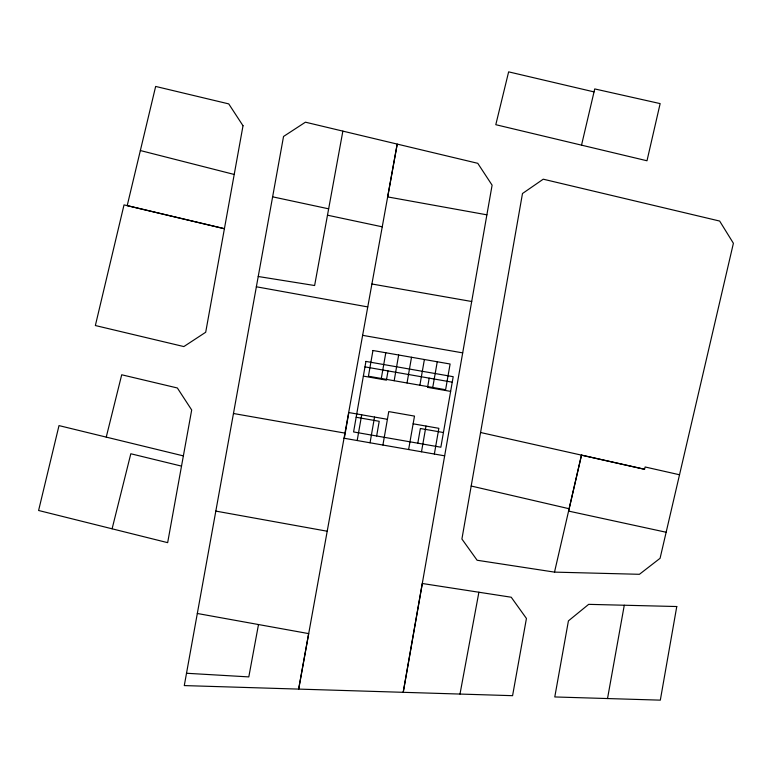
<?xml version="1.0" encoding="UTF-8"?>
<svg xmlns="http://www.w3.org/2000/svg" width="772" height="772" viewBox="0 0 772 772"><rect width="100%" height="100%" fill="white"/><g stroke="black" fill="none" stroke-linecap="round" stroke-linejoin="round"><path stroke-width="1.16" d="M344.322 438.284L348.828 412.557L387.409 419.312M357.185 440.532L361.692 414.815M370.049 442.781L374.545 417.063M381.3 378.473L385.797 352.756M376.649 435.987L379.216 421.3L356.162 417.266M388.036 370.917L386.415 380.142L363.361 376.109M382.912 445.039L388.76 411.592L414.487 416.098L408.629 449.536M394.164 380.731L398.661 355.004M407.027 382.98L411.524 357.253M419.881 385.228L424.388 359.501M417.806 443.186L420.373 428.499L443.437 432.532M429.184 378.135L427.572 387.341L450.636 391.385M421.493 451.784L425.999 426.067M432.745 387.476L437.251 361.759M434.356 454.032L438.853 428.315L413.136 423.809M486.881 214.828L492.102 185.174L477.772 163.317L305.432 122.188L283.536 136.47L184.286 685.584L512.579 695.678L526.436 618.459L511.228 597.229L422.303 583.497L403.216 692.31L486.881 214.828L387.679 196.908L397.213 144.065L298.658 689.116L308.675 633.609L197.314 613.479M471.19 486.022L461.907 539.02L477.125 560.25L554.508 572.12L639.428 574.3L660.079 558.301L733.4 243.276L719.649 221.053L543.237 179.191L522.48 193.521L471.19 486.022L569.128 508.738M607.525 698.544L624.278 605.238M181.516 466.114L191.688 409.99L177.357 387.978L121.706 374.777L106.246 437.116L59 425.604L38.6 510.485L167.659 542.658L181.516 466.114L130.815 453.762L112.104 528.781M342.865 131.134L314.619 285.524L258.234 276.501M258.495 624.548L248.806 676.899L186.506 673.261M459.987 694.076L478.901 592.211M679.543 474.77L645.131 466.983L644.562 469.279L581.49 455.123L568.607 511.093L666.13 532.246M554.508 572.12L581.49 455.123M594.035 91.897L594.729 88.925L660.147 103.602L646.994 160.769L495.798 124.697L508.632 71.854L594.035 91.897L581.528 145.155M371.921 284L471.702 301.505M362.589 335.328L462.708 352.881M364.973 366.874L452.247 382.179M344.042 438.235L444.653 455.837M233.462 413.502L344.959 433.111M256.333 286.779L367.752 306.918M215.813 511.093L327.174 531.223M327.482 215.195L382.246 226.823M272.622 196.831L328.64 208.826M480.57 432.503L644.562 469.279M106.246 437.116L183.36 455.885M140.35 150.54L234.215 174.462M365.928 361.421L353.586 431.953L440.86 447.22L453.203 376.697L365.928 361.421M372.944 350.507L368.437 376.225L445.608 389.725L450.105 364.008L372.944 350.507M676.774 606.531L660.321 700.146L554.779 696.952L568.424 620.871L588.669 604.351L676.774 606.531M243.016 125.749L205.699 332.25L183.852 346.57L95.361 325.533L124.022 204.889L224.411 228.705L127.206 205.622L155.655 86.435L228.744 103.892L243.016 125.749"/></g></svg>
